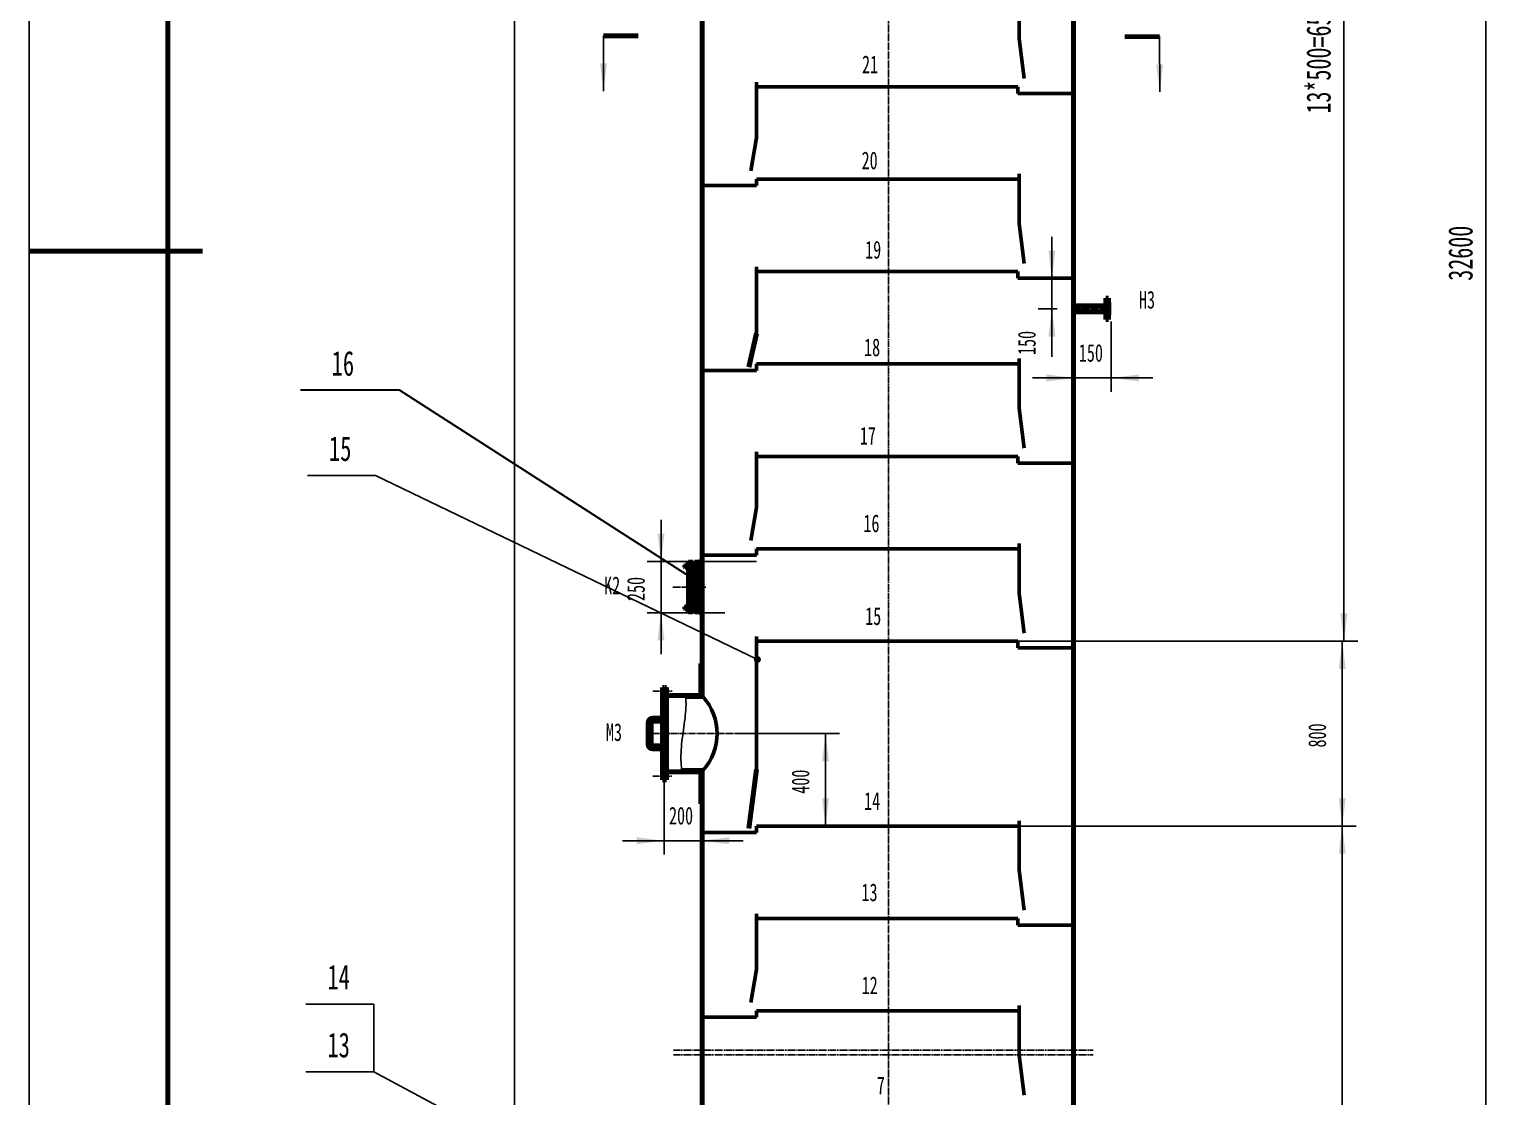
# Model space of a CAD drawing. Header units: millimetres. Extents: x -8910 to 8910, y -12615 to 12615.
# Drawn here: x -8910 to -2606, y -3661 to 961 of the extents above; entities that cross this region are included whole.
import ezdxf

# ---------------------------------------------------------------- set-up
doc = ezdxf.new("R2010")
doc.units = ezdxf.units.MM
for name, pattern in [('EB_DASH', [6, 3, -3]), ('EB_DASHDOT', [39, 30, -3, 3, -3]), ('EB_DASHDOTDOT', [45, 30, -3, 3, -3, 3, -3])]:
    doc.linetypes.add(name, pattern=pattern)
for name, color, linetype, lineweight in [('CAXA0', 7, 'Continuous', 50), ('CAXA1', 1, 'EB_DASHDOT', 25), ('CAXA2', 6, 'EB_DASH', 25), ('CAXA3', 7, 'Continuous', 25), ('CAXA4', 3, 'Continuous', 15), ('CAXA5', 4, 'Continuous', 25)]:
    doc.layers.add(name, color=color, linetype=linetype, lineweight=lineweight)
doc.styles.add('UserTxtStyle1', font='FSGB2312.ttf', dxfattribs={"width": 0.667})
doc.styles.add('标准', font='FSGB2312.ttf', dxfattribs={"width": 0.667})
doc.dimstyles.new('标准', dxfattribs={"dimtxt": 3.5, "dimasz": 4, "dimexe": 2, "dimexo": 0, "dimtad": 1, "dimdsep": 46, "dimtxsty": '标准', "dimcen": 0, "dimdle": 6, "dimaunit": 1, "dimazin": 2, "dimtfac": 1, "dimtdec": 3, "dimtmove": 0, "dimatfit": 3, "dimfxl": 0, "dimtolj": 1, "dimtzin": 0, "dimarcsym": 0})

# ---------------------------------------------------------------- blocks, each defined once
blk = doc.blocks.new('CAXBLOCK0', base_point=(8310, -12015))
at = {"layer": 'CAXA0', "linetype": 'Continuous', "lineweight": 25}
blk.add_line((-8910, -12615), (-8910, 12615), dxfattribs=at)
at = {"layer": 'CAXA0', "linetype": 'Continuous', "lineweight": 70}
for p, q in [((-8310, -12015), (-8310, 12015)), ((-8910, 0), (-8160, 0))]:
    blk.add_line(p, q, dxfattribs=at)
blk = doc.blocks.new('*CAXBLOCK1011')
at = {"layer": 'CAXA4', "linetype": 'Continuous', "lineweight": 25, "transparency": 16777216}
for points in [[(-4484.3, -118), (-4499.3, 2), (-4469.3, 2)], [(-4484.3, -250.2), (-4499.3, -370.2), (-4469.3, -370.2)]]:
    blk.add_hatch(color=0, dxfattribs=at).paths.add_polyline_path(points, flags=0)
at = {"layer": 'CAXA4', "color": 0, "linetype": 'Continuous', "lineweight": 25, "transparency": 16777216}
for p, q in [((-4484.3, 62), (-4484.3, -457.9)), ((-4394.1, -118), (-4544.3, -118)), ((-4461.6, -250.2), (-4544.3, -250.2))]:
    blk.add_line(p, q, dxfattribs=at)
at = {"layer": 'CAXA4', "color": 0, "linetype": 'Continuous', "lineweight": 25, "transparency": 16777216, "insert": (-4631.3, -449.8), "char_height": 76.6, "attachment_point": 1, "rotation": 90, "style": '标准'}
blk.add_mtext('\\fFangSong_GB2312|b0|i0|p34;150', dxfattribs=at)
blk = doc.blocks.new('*CAXBLOCK2020')
at = {"layer": 'CAXA4', "linetype": 'Continuous', "lineweight": 25, "transparency": 16777216}
for points in [[(-4387.7, -549.3), (-4507.7, -534.3), (-4507.7, -564.3)], [(-4227.7, -549.3), (-4107.7, -534.3), (-4107.7, -564.3)]]:
    blk.add_hatch(color=0, dxfattribs=at).paths.add_polyline_path(points, flags=0)
at = {"layer": 'CAXA4', "color": 0, "linetype": 'Continuous', "lineweight": 25, "transparency": 16777216}
for p, q in [((-4387.7, 1000.9), (-4387.7, -609.3)), ((-4227.7, -305.5), (-4227.7, -609.3)), ((-4047.7, -549.3), (-4567.7, -549.3))]:
    blk.add_line(p, q, dxfattribs=at)
at = {"layer": 'CAXA4', "color": 0, "linetype": 'Continuous', "lineweight": 25, "transparency": 16777216, "insert": (-4367.7, -402.3), "char_height": 76.6, "attachment_point": 1, "style": 'UserTxtStyle1'}
blk.add_mtext('\\fFangSong_GB2312|b0|i0|p34;150', dxfattribs=at)
blk = doc.blocks.new('CAXBLOCK81', base_point=(-7705.4, -971.6))
at = {"layer": 'CAXA0', "linetype": 'Continuous', "lineweight": 25}
blk.add_hatch(color=0, dxfattribs=at).paths.add_polyline_path([(-5743.6, -1768), (-5743.7, -1765.6), (-5744.3, -1763.3), (-5745.2, -1761.2), (-5746.4, -1759.2), (-5748, -1757.4), (-5749.7, -1755.8), (-5751.8, -1754.6), (-5753.9, -1753.7), (-5756.2, -1753.2), (-5758.6, -1753), (-5760.9, -1753.2), (-5763.2, -1753.7), (-5765.4, -1754.6), (-5767.4, -1755.8), (-5769.2, -1757.4), (-5770.7, -1759.2), (-5771.9, -1761.2), (-5772.8, -1763.3), (-5773.4, -1765.6), (-5773.6, -1768), (-5773.4, -1770.3), (-5772.8, -1772.6), (-5771.9, -1774.8), (-5770.7, -1776.8), (-5769.2, -1778.6), (-5767.4, -1780.1), (-5765.4, -1781.3), (-5763.2, -1782.2), (-5760.9, -1782.8), (-5758.6, -1783), (-5756.2, -1782.8), (-5753.9, -1782.2), (-5751.8, -1781.3), (-5749.7, -1780.1), (-5748, -1778.6), (-5746.4, -1776.8), (-5745.2, -1774.8), (-5744.3, -1772.6), (-5743.7, -1770.3)], flags=0)
at = {"layer": 'CAXA0', "color": 0, "linetype": 'Continuous', "lineweight": 25}
for p, q in [((-7411.4, -971.6), (-7705.4, -971.6)), ((-5758.6, -1768), (-7411.4, -971.6))]:
    blk.add_line(p, q, dxfattribs=at)
at = {"layer": 'CAXA0', "color": 0, "linetype": 'Continuous', "lineweight": 25, "insert": (-7612.8, -801.2), "char_height": 107.3, "attachment_point": 1, "style": '标准'}
blk.add_mtext('\\fFangSong_GB2312|b0|i0|p34;15', dxfattribs=at)
blk = doc.blocks.new('CAXBLOCK80', base_point=(-5758.6, -1768))
at = {"layer": 'CAXA0', "color": 0, "linetype": 'ByBlock', "lineweight": -2}
blk.add_blockref('CAXBLOCK81', (-7705.4, -971.6), dxfattribs=at)
blk = doc.blocks.new('*CAXBLOCK8281')
at = {"layer": 'CAXA4', "linetype": 'Continuous', "lineweight": 25, "transparency": 16777216}
for points in [[(-6161.7, -2552.4), (-6281.7, -2567.4), (-6281.7, -2537.4)], [(-6000.5, -2552.4), (-5880.5, -2567.4), (-5880.5, -2537.4)]]:
    blk.add_hatch(color=0, dxfattribs=at).paths.add_polyline_path(points, flags=0)
at = {"layer": 'CAXA4', "color": 0, "linetype": 'Continuous', "lineweight": 25, "transparency": 16777216}
for p, q in [((-6161.7, -2263), (-6161.7, -2612.4)), ((-6000.5, -2253.5), (-6000.5, -2612.4)), ((-6341.7, -2552.4), (-5820.5, -2552.4))]:
    blk.add_line(p, q, dxfattribs=at)
at = {"layer": 'CAXA4', "color": 0, "linetype": 'Continuous', "lineweight": 25, "transparency": 16777216, "insert": (-6141.1, -2405.4), "char_height": 76.6, "attachment_point": 1, "style": 'UserTxtStyle1'}
blk.add_mtext('\\fFangSong_GB2312|b0|i0|p34;200', dxfattribs=at)
blk = doc.blocks.new('*CAXBLOCK8382')
at = {"layer": 'CAXA4', "linetype": 'Continuous', "lineweight": 25, "transparency": 16777216}
for points in [[(-5463.7, -2088.7), (-5478.7, -2208.7), (-5448.7, -2208.7)], [(-5463.7, -2488.7), (-5478.7, -2368.7), (-5448.7, -2368.7)]]:
    blk.add_hatch(color=0, dxfattribs=at).paths.add_polyline_path(points, flags=0)
at = {"layer": 'CAXA4', "color": 0, "linetype": 'Continuous', "lineweight": 25, "transparency": 16777216}
for p, q in [((-5848.8, -2088.7), (-5403.7, -2088.7)), ((-5463.7, -2088.7), (-5463.7, -2488.7)), ((-5762.1, -2488.7), (-5403.7, -2488.7))]:
    blk.add_line(p, q, dxfattribs=at)
at = {"layer": 'CAXA4', "color": 0, "linetype": 'Continuous', "lineweight": 25, "transparency": 16777216, "insert": (-5610.7, -2348.8), "char_height": 76.6, "attachment_point": 1, "rotation": 90, "style": '标准'}
blk.add_mtext('\\fFangSong_GB2312|b0|i0|p34;400', dxfattribs=at)
blk = doc.blocks.new('*CAXBLOCK8584')
at = {"layer": 'CAXA4', "linetype": 'Continuous', "lineweight": 25, "transparency": 16777216}
for points in [[(-3227.8, -1688.7), (-3242.8, -1808.7), (-3212.8, -1808.7)], [(-3227.8, -2488.7), (-3242.8, -2368.7), (-3212.8, -2368.7)]]:
    blk.add_hatch(color=0, dxfattribs=at).paths.add_polyline_path(points, flags=0)
at = {"layer": 'CAXA4', "color": 0, "linetype": 'Continuous', "lineweight": 25, "transparency": 16777216}
for p, q in [((-4632.1, -1688.7), (-3167.8, -1688.7)), ((-3227.8, -1688.7), (-3227.8, -2488.7)), ((-4626.1, -2488.7), (-3167.8, -2488.7))]:
    blk.add_line(p, q, dxfattribs=at)
at = {"layer": 'CAXA4', "color": 0, "linetype": 'Continuous', "lineweight": 25, "transparency": 16777216, "insert": (-3374.7, -2148.8), "char_height": 76.6, "attachment_point": 1, "rotation": 90, "style": '标准'}
blk.add_mtext('\\fFangSong_GB2312|b0|i0|p34;800', dxfattribs=at)
blk = doc.blocks.new('*CAXBLOCK134133')
at = {"layer": 'CAXA0', "linetype": 'Continuous', "lineweight": 25, "transparency": 16777216}
for points in [[(-3220.5, 3511.3), (-3205.5, 3391.3), (-3235.5, 3391.3)], [(-3220.5, -1688.7), (-3205.5, -1568.7), (-3235.5, -1568.7)]]:
    blk.add_hatch(color=0, dxfattribs=at).paths.add_polyline_path(points, flags=0)
at = {"layer": 'CAXA0', "color": 0, "linetype": 'Continuous', "lineweight": 25, "transparency": 16777216}
for p, q in [((-4626.1, 3511.3), (-3160.5, 3511.3)), ((-3220.5, -1688.7), (-3220.5, 3511.3)), ((-4632.1, -1688.7), (-3160.5, -1688.7))]:
    blk.add_line(p, q, dxfattribs=at)
at = {"layer": 'CAXA0', "color": 0, "linetype": 'Continuous', "lineweight": 25, "transparency": 16777216, "insert": (-3383.1, 595), "char_height": 105, "attachment_point": 1, "rotation": 90, "style": '标准'}
blk.add_mtext('\\fFangSong_GB2312|b0|i0|p34;13*500=6500', dxfattribs=at)
blk = doc.blocks.new('*CAXBLOCK137136')
at = {"layer": 'CAXA0', "linetype": 'Continuous', "lineweight": 25, "transparency": 16777216}
for points in [[(-3227.8, -2488.7), (-3212.8, -2608.7), (-3242.8, -2608.7)], [(-3227.8, -6088.7), (-3212.8, -5968.7), (-3242.8, -5968.7)]]:
    blk.add_hatch(color=0, dxfattribs=at).paths.add_polyline_path(points, flags=0)
at = {"layer": 'CAXA0', "color": 0, "linetype": 'Continuous', "lineweight": 25, "transparency": 16777216}
for p, q in [((-4626.1, -2488.7), (-3167.8, -2488.7)), ((-3227.8, -6088.7), (-3227.8, -2488.7)), ((-4632.1, -6088.7), (-3167.8, -6088.7))]:
    blk.add_line(p, q, dxfattribs=at)
at = {"layer": 'CAXA0', "color": 0, "linetype": 'Continuous', "lineweight": 25, "transparency": 16777216, "insert": (-3390.4, -4605), "char_height": 105, "attachment_point": 1, "rotation": 90, "style": '标准'}
blk.add_mtext('\\fFangSong_GB2312|b0|i0|p34;13*500=6500', dxfattribs=at)
blk = doc.blocks.new('CAXBLOCK199', base_point=(-6056.3, -1364.4))
at = {"layer": 'CAXA0'}
for p, q in [((-6068.5, -1357), (-6068.5, -1371.8)), ((-6057, -1354.5), (-6067.8, -1354.5)), ((-6067.8, -1359.4), (-6057, -1359.4)), ((-6067.8, -1369.4), (-6057, -1369.4)), ((-6057, -1374.3), (-6067.8, -1374.3)), ((-6056.3, -1357), (-6056.3, -1371.8))]:
    blk.add_line(p, q, dxfattribs=at)
for centre, radius, start, end in [((-6063.7, -1357), 4.76, 148.59417, 211.40583), ((-6050.5, -1364.4), 18, 163.9966, 196.0034), ((-6063.7, -1371.8), 4.76, 148.59417, 211.40583), ((-6061.1, -1357), 4.76, 328.59417, 31.40583), ((-6074.3, -1364.4), 18, 343.9966, 16.0034), ((-6061.1, -1371.8), 4.76, 328.59417, 31.40583)]:
    blk.add_arc(centre, radius, start, end, dxfattribs=at)
at = {"layer": 'CAXA1', "linetype": 'EB_DASHDOT', "lineweight": 25}
blk.add_line((-6053.3, -1364.4), (-6071.5, -1364.4), dxfattribs=at)
blk = doc.blocks.new('CAXBLOCK200', base_point=(-6056.3, -1544.4))
at = {"layer": 'CAXA0'}
for p, q in [((-6068.5, -1551.8), (-6068.5, -1537)), ((-6057, -1534.5), (-6067.8, -1534.5)), ((-6067.8, -1539.4), (-6057, -1539.4)), ((-6067.8, -1549.4), (-6057, -1549.4)), ((-6057, -1554.3), (-6067.8, -1554.3)), ((-6056.3, -1551.8), (-6056.3, -1537))]:
    blk.add_line(p, q, dxfattribs=at)
for centre, radius, start, end in [((-6063.7, -1537), 4.76, 148.59417, 211.40583), ((-6050.5, -1544.4), 18, 163.9966, 196.0034), ((-6063.7, -1551.8), 4.76, 148.59417, 211.40583), ((-6061.1, -1537), 4.76, 328.59417, 31.40583), ((-6074.3, -1544.4), 18, 343.9966, 16.0034), ((-6061.1, -1551.8), 4.76, 328.59417, 31.40583)]:
    blk.add_arc(centre, radius, start, end, dxfattribs=at)
at = {"layer": 'CAXA1', "linetype": 'EB_DASHDOT', "lineweight": 25}
blk.add_line((-6053.3, -1544.4), (-6071.5, -1544.4), dxfattribs=at)
blk = doc.blocks.new('CAXBLOCK201', base_point=(-6056.3, -1544.4))
at = {"layer": 'CAXA0'}
for p, q in [((-6068.5, -1551.8), (-6068.5, -1537)), ((-6057, -1534.5), (-6067.8, -1534.5)), ((-6067.8, -1539.4), (-6057, -1539.4)), ((-6067.8, -1549.4), (-6057, -1549.4)), ((-6057, -1554.3), (-6067.8, -1554.3)), ((-6056.3, -1551.8), (-6056.3, -1537))]:
    blk.add_line(p, q, dxfattribs=at)
for centre, radius, start, end in [((-6063.7, -1537), 4.76, 148.59417, 211.40583), ((-6050.5, -1544.4), 18, 163.9966, 196.0034), ((-6063.7, -1551.8), 4.76, 148.59417, 211.40583), ((-6061.1, -1537), 4.76, 328.59417, 31.40583), ((-6074.3, -1544.4), 18, 343.9966, 16.0034), ((-6061.1, -1551.8), 4.76, 328.59417, 31.40583)]:
    blk.add_arc(centre, radius, start, end, dxfattribs=at)
at = {"layer": 'CAXA1', "linetype": 'EB_DASHDOT', "lineweight": 25}
blk.add_line((-6053.3, -1544.4), (-6071.5, -1544.4), dxfattribs=at)
blk = doc.blocks.new('CAXBLOCK202', base_point=(-5910.7, -1547.9))
at = {"layer": 'CAXA5', "color": 0, "linetype": 'Continuous', "lineweight": 25}
for p, q in [((-6051.6, -1358.4), (-6056.6, -1353.4)), ((-6046.9, -1384.4), (-6056.6, -1374.6)), ((-6053.9, -1384.4), (-6056.6, -1381.7)), ((-6044.5, -1358.4), (-6056, -1346.9)), ((-6042.6, -1381.5), (-6053.8, -1370.4)), ((-6037.6, -1358.2), (-6049, -1346.9)), ((-6042.6, -1374.5), (-6046.7, -1370.4)), ((-6037.6, -1351.2), (-6041.9, -1346.9)), ((-6037.6, -1372.4), (-6039.6, -1370.4)), ((-6048.4, -1538.4), (-6056.6, -1530.2)), ((-6053.2, -1561.9), (-6056.6, -1558.5)), ((-6055.5, -1538.4), (-6056.3, -1537.5)), ((-6046.1, -1561.9), (-6056.3, -1551.7)), ((-6041.3, -1538.4), (-6055, -1524.8)), ((-6039, -1561.9), (-6050.5, -1550.4)), ((-6042.6, -1530), (-6048.2, -1524.4)), ((-6037.6, -1556.2), (-6043.5, -1550.4))]:
    blk.add_line(p, q, dxfattribs=at)
blk = doc.blocks.new('CAXBLOCK203', base_point=(-5958.2, -1549.3))
at = {"layer": 'CAXA5', "color": 0, "linetype": 'Continuous', "lineweight": 25}
for p, q in [((-6029.6, -1357.7), (-6018.8, -1346.9)), ((-6029.6, -1350.6), (-6025.9, -1346.9)), ((-6029.6, -1371.9), (-6027.2, -1369.4)), ((-6024.2, -1359.4), (-6011.7, -1346.9)), ((-6023.1, -1372.4), (-6020.1, -1369.4)), ((-6018.6, -1367.9), (-5997.6, -1346.9)), ((-6018.6, -1360.9), (-6004.7, -1346.9)), ((-6016.6, -1373), (-5994.3, -1350.7)), ((-6016.6, -1380.1), (-5994.3, -1357.7)), ((-6013.9, -1384.4), (-5994.3, -1364.8)), ((-6029.6, -1555.7), (-6023.3, -1549.4)), ((-6028.8, -1561.9), (-6001.4, -1534.6)), ((-6027.5, -1539.4), (-6024.5, -1536.4)), ((-6021.7, -1561.9), (-5997.9, -1538.1)), ((-6020.4, -1539.4), (-6017.4, -1536.4)), ((-6018.6, -1544.7), (-6005, -1531.1)), ((-6016.6, -1528.6), (-6012.5, -1524.4)), ((-6016.6, -1535.6), (-6008.5, -1527.5)), ((-6014.6, -1561.9), (-5994.4, -1541.7)), ((-6007.5, -1561.9), (-5994.3, -1548.7)), ((-6000.5, -1561.9), (-5994.3, -1555.7))]:
    blk.add_line(p, q, dxfattribs=at)
blk = doc.blocks.new('*CAXBLOCK205199')
at = {"layer": 'CAXA4', "linetype": 'Continuous', "lineweight": 25, "transparency": 16777216}
for points in [[(-6175.7, -1343.5), (-6190.7, -1223.5), (-6160.7, -1223.5)], [(-6175.7, -1565.5), (-6190.7, -1685.5), (-6160.7, -1685.5)]]:
    blk.add_hatch(color=0, dxfattribs=at).paths.add_polyline_path(points, flags=0)
at = {"layer": 'CAXA4', "color": 0, "linetype": 'Continuous', "lineweight": 25, "transparency": 16777216}
for p, q in [((-6175.7, -1163.5), (-6175.7, -1745.5)), ((-5762.1, -1343.5), (-6235.7, -1343.5)), ((-5899.8, -1565.5), (-6235.7, -1565.5))]:
    blk.add_line(p, q, dxfattribs=at)
at = {"layer": 'CAXA4', "color": 0, "linetype": 'Continuous', "lineweight": 25, "transparency": 16777216, "insert": (-6322.7, -1514.7), "char_height": 76.6, "attachment_point": 1, "rotation": 90, "style": '标准'}
blk.add_mtext('\\fFangSong_GB2312|b0|i0|p34;250', dxfattribs=at)
blk = doc.blocks.new('CAXBLOCK57', base_point=(-7712, -3553.2))
at = {"layer": 'CAXA0', "linetype": 'Continuous', "lineweight": 25}
blk.add_hatch(color=0, dxfattribs=at).paths.add_polyline_path([(-6068.5, -4266.5), (-6068.7, -4264.1), (-6069.2, -4261.8), (-6070.1, -4259.7), (-6071.4, -4257.7), (-6072.9, -4255.9), (-6074.7, -4254.3), (-6076.7, -4253.1), (-6078.9, -4252.2), (-6081.2, -4251.7), (-6083.5, -4251.5), (-6085.9, -4251.7), (-6088.1, -4252.2), (-6090.3, -4253.1), (-6092.3, -4254.3), (-6094.1, -4255.9), (-6095.6, -4257.7), (-6096.9, -4259.7), (-6097.8, -4261.8), (-6098.3, -4264.1), (-6098.5, -4266.5), (-6098.3, -4268.8), (-6097.8, -4271.1), (-6096.9, -4273.3), (-6095.6, -4275.3), (-6094.1, -4277.1), (-6092.3, -4278.6), (-6090.3, -4279.8), (-6088.1, -4280.7), (-6085.9, -4281.3), (-6083.5, -4281.5), (-6081.2, -4281.3), (-6078.9, -4280.7), (-6076.7, -4279.8), (-6074.7, -4278.6), (-6072.9, -4277.1), (-6071.4, -4275.3), (-6070.1, -4273.3), (-6069.2, -4271.1), (-6068.7, -4268.8)], flags=0)
at = {"layer": 'CAXA0', "color": 0, "linetype": 'Continuous', "lineweight": 25}
for p, q in [((-7418, -3553.2), (-7712, -3553.2)), ((-6083.5, -4266.5), (-7418, -3553.2))]:
    blk.add_line(p, q, dxfattribs=at)
at = {"layer": 'CAXA0', "color": 0, "linetype": 'Continuous', "lineweight": 25, "insert": (-7619.4, -3382.8), "char_height": 107.3, "attachment_point": 1, "style": '标准'}
blk.add_mtext('\\fFangSong_GB2312|b0|i0|p34;13', dxfattribs=at)
blk = doc.blocks.new('CAXBLOCK58', base_point=(-7712, -3259.2))
at = {"layer": 'CAXA0', "color": 0, "linetype": 'Continuous', "lineweight": 25}
for p, q in [((-7418, -3259.2), (-7712, -3259.2)), ((-7418, -3553.2), (-7418, -3259.2))]:
    blk.add_line(p, q, dxfattribs=at)
at = {"layer": 'CAXA0', "color": 0, "linetype": 'Continuous', "lineweight": 25, "insert": (-7619.4, -3088.8), "char_height": 107.3, "attachment_point": 1, "style": '标准'}
blk.add_mtext('\\fFangSong_GB2312|b0|i0|p34;14', dxfattribs=at)

msp = doc.modelspace()

# ---------------------------------------------------------------- hatches: boundary and pattern name
at = {"layer": 'CAXA0', "lineweight": 15}
h = msp.add_hatch(dxfattribs=at)
h.set_pattern_fill('ANSI31', color=4, scale=2, angle=270, style=0)
h.set_pattern_definition([(315, (-118384.2044, -42188.898), (4.49012806, 4.49012806), [])])
h.paths.add_polyline_path([(-6039.626, -1454.406), (-6019.626, -1454.406), (-6019.626, -1375.406), (-6039.626, -1375.406)])
h.paths.add_polyline_path([(-6019.626, -1454.406), (-6039.626, -1454.406), (-6039.626, -1533.406), (-6019.626, -1533.406)])
at = {"layer": 'CAXA0', "linetype": 'Continuous', "lineweight": 25}
for color, points in [(256, [(-6007.344, -1346.906), (-6000.479, -1346.906), (-6000.479, -1339.088)]), (256, [(-6007.344, -1346.906), (-6002.295, -1346.906), (-6002.295, -1341.156)]), (0, [(-6064.746, -1398.825), (-6064.792, -1398.238), (-6064.93, -1397.666), (-6065.155, -1397.122), (-6065.462, -1396.621), (-6065.844, -1396.173), (-6066.292, -1395.791), (-6066.794, -1395.483), (-6067.337, -1395.258), (-6067.909, -1395.121), (-6068.496, -1395.075), (-6069.083, -1395.121), (-6069.655, -1395.258), (-6070.199, -1395.483), (-6070.7, -1395.791), (-6071.148, -1396.173), (-6071.53, -1396.621), (-6071.837, -1397.122), (-6072.063, -1397.666), (-6072.2, -1398.238), (-6072.246, -1398.825), (-6072.2, -1399.411), (-6072.063, -1399.984), (-6071.837, -1400.527), (-6071.53, -1401.029), (-6071.148, -1401.476), (-6070.7, -1401.859), (-6070.199, -1402.166), (-6069.655, -1402.391), (-6069.083, -1402.529), (-6068.496, -1402.575), (-6067.909, -1402.529), (-6067.337, -1402.391), (-6066.794, -1402.166), (-6066.292, -1401.859), (-6065.844, -1401.476), (-6065.462, -1401.029), (-6065.155, -1400.527), (-6064.93, -1399.984), (-6064.792, -1399.411)]), (256, [(-6007.344, -1561.906), (-6002.295, -1561.906), (-6002.295, -1567.655)]), (256, [(-6000.479, -1569.724), (-6000.479, -1561.906), (-6007.344, -1561.906)])]:
    msp.add_hatch(color=color, dxfattribs=at).paths.add_polyline_path(points, flags=0)
at = {"layer": 'CAXA4', "linetype": 'Continuous', "lineweight": 25}
for points in [[(-6424.692, 691.973), (-6439.692, 811.973), (-6409.692, 811.973)], [(-4017.072, 688.595), (-4033.156, 808.454), (-4003.158, 808.725)]]:
    msp.add_hatch(color=256, dxfattribs=at).paths.add_polyline_path(points, flags=0)

# ---------------------------------------------------------------- linework, layer by layer
at = {"layer": 'CAXA0'}
for p, q in [((-6000.479, 2148.933), (-6000.479, 347.328)), ((-5994.079, 490.491), (-5994.079, 2146.024)), ((-4394.079, -7480.524), (-4394.079, 2146.024)), ((-4626.079, 1134.278), (-4626.079, 919.76)), ((-4387.679, 1000.936), (-4387.679, -237.464)), ((-4626.079, 919.76), (-4604.761, 746.67)), ((-6000.479, 696.549), (-6000.479, -744.882)), ((-5994.079, -328.651), (-5994.079, 701.349)), ((-5994.079, 701.349), (-5994.079, -653.451)), ((-5762.079, 731.252), (-5762.079, 490.491)), ((-5762.079, 711.328), (-4632.079, 711.328)), ((-4632.079, 711.328), (-4632.079, 682.012)), ((-4632.079, 682.012), (-4394.079, 682.012)), ((-5762.079, 490.491), (-5787.527, 347.328)), ((-4626.079, 334.278), (-4626.079, 119.76)), ((-5762.079, 283.261), (-5994.079, 283.261)), ((-5762.079, 311.328), (-4626.079, 311.328)), ((-5762.079, 311.328), (-5762.079, 283.261)), ((-4626.079, 119.76), (-4604.761, -53.33)), ((-5762.079, -68.748), (-5762.079, -356.434)), ((-5762.079, -88.672), (-4632.079, -88.672)), ((-4632.079, -88.672), (-4632.079, -117.988)), ((-4632.079, -117.988), (-4394.079, -117.988)), ((-4387.679, -263.064), (-4387.679, -2518.864)), ((-5762.079, -488.672), (-4626.079, -488.672)), ((-5762.079, -488.672), (-5762.079, -516.739)), ((-4626.079, -465.722), (-4626.079, -680.24)), ((-5762.079, -516.739), (-5994.079, -516.739)), ((-6000.479, -653.451), (-6000.479, -1923.851)), ((-5994.079, -648.651), (-5994.079, -1928.651)), ((-5994.079, -1928.651), (-5994.079, -648.651)), ((-4626.079, -680.24), (-4604.761, -853.33)), ((-5762.079, -868.748), (-5762.079, -1109.509)), ((-5762.079, -888.672), (-4632.079, -888.672)), ((-4632.079, -888.672), (-4632.079, -917.988)), ((-4632.079, -917.988), (-4394.079, -917.988)), ((-5762.079, -1109.509), (-5787.527, -1252.672)), ((-5762.079, -1316.739), (-5994.079, -1316.739)), ((-5762.079, -1288.672), (-5762.079, -1316.739)), ((-5762.079, -1288.672), (-4626.079, -1288.672)), ((-4626.079, -1265.722), (-4626.079, -1480.24)), ((-6052.626, -1359.406), (-6071.33, -1359.406)), ((-6052.626, -1369.406), (-6071.33, -1369.406)), ((-6052.626, -1369.406), (-6066.626, -1369.406)), ((-6036.126, -1359.406), (-6018.626, -1359.406)), ((-6018.626, -1369.406), (-6036.126, -1369.406)), ((-6018.626, -1359.406), (-6018.626, -1369.406)), ((-4626.079, -1480.24), (-4604.761, -1653.33)), ((-6052.626, -1539.406), (-6071.33, -1539.406)), ((-6052.626, -1539.406), (-6071.33, -1539.406)), ((-6052.626, -1549.406), (-6071.33, -1549.406)), ((-6052.626, -1549.406), (-6071.33, -1549.406)), ((-6052.626, -1539.406), (-6066.626, -1539.406)), ((-6052.626, -1539.406), (-6066.626, -1539.406)), ((-6018.626, -1539.406), (-6036.126, -1539.406)), ((-6018.626, -1539.406), (-6036.126, -1539.406)), ((-6036.126, -1549.406), (-6018.626, -1549.406)), ((-6036.126, -1549.406), (-6018.626, -1549.406)), ((-6018.626, -1549.406), (-6018.626, -1539.406)), ((-6018.626, -1549.406), (-6018.626, -1539.406)), ((-5762.079, -1668.748), (-5762.079, -2244.226)), ((-5762.079, -1688.672), (-4632.079, -1688.672)), ((-4632.079, -1688.672), (-4632.079, -1717.988)), ((-4632.079, -1717.988), (-4394.079, -1717.988)), ((-6006.879, -1784.651), (-6006.879, -1923.851)), ((-6006.879, -1784.651), (-6000.479, -1784.651)), ((-6000.479, -1907.451), (-6000.479, -1923.851)), ((-5994.079, -1902.651), (-5994.079, -1928.651)), ((-5994.079, -1928.651), (-5994.079, -1902.651)), ((-6006.879, -2253.451), (-6006.879, -2392.651)), ((-6000.479, -2253.451), (-6000.479, -2624.908)), ((-5994.079, -2248.651), (-5994.079, -6576.651)), ((-5994.079, -6768.627), (-5994.079, -2248.651)), ((-6006.879, -2392.651), (-6000.479, -2392.651)), ((-5762.079, -2516.739), (-5994.079, -2516.739)), ((-5762.079, -2488.672), (-5762.079, -2516.739)), ((-5762.079, -2488.672), (-4626.079, -2488.672)), ((-4626.079, -2465.722), (-4626.079, -2680.24)), ((-4387.679, -6553.064), (-4387.679, -2499.4)), ((-4387.679, -2499.4), (-4387.679, -6553.064)), ((-6000.479, -4242.872), (-6000.479, -2606.227)), ((-6000.479, -2606.227), (-6000.479, -4252.864)), ((-4626.079, -2680.24), (-4604.761, -2853.33)), ((-5762.079, -2868.748), (-5762.079, -3109.509)), ((-5762.079, -2888.672), (-4632.079, -2888.672)), ((-4632.079, -2888.672), (-4632.079, -2917.988)), ((-4632.079, -2917.988), (-4394.079, -2917.988)), ((-5762.079, -3109.509), (-5787.527, -3252.672)), ((-4626.079, -3265.722), (-4626.079, -3480.24)), ((-5762.079, -3316.739), (-5994.079, -3316.739)), ((-5762.079, -3288.672), (-4626.079, -3288.672)), ((-5762.079, -3288.672), (-5762.079, -3316.739)), ((-4626.079, -3480.24), (-4604.761, -3653.33))]:
    msp.add_line(p, q, dxfattribs=at)
at = {"layer": 'CAXA0', "linetype": 'Continuous', "lineweight": 70}
for p, q in [((-5762.079, -356.434), (-5795.613, -502.705)), ((-6071.33, -1359.406), (-6072.33, -1360.406)), ((-6072.33, -1360.406), (-6072.33, -1368.406)), ((-6071.33, -1369.406), (-6072.33, -1368.406)), ((-6071.33, -1359.406), (-6071.33, -1364.406)), ((-6071.33, -1369.406), (-6071.33, -1364.406)), ((-6056.626, -1358.406), (-6037.626, -1358.406)), ((-6056.626, -1370.406), (-6037.626, -1370.406)), ((-6056.626, -1382.367), (-6054.626, -1384.367)), ((-6054.626, -1384.367), (-6044.626, -1384.367)), ((-6054.626, -1454.406), (-6054.626, -1384.367)), ((-6052.626, -1359.406), (-6052.626, -1369.406)), ((-6052.626, -1359.406), (-6050.126, -1360.156)), ((-6052.626, -1369.406), (-6050.126, -1368.656)), ((-6052.626, -1369.406), (-6050.126, -1368.656)), ((-6050.126, -1360.156), (-6038.626, -1360.156)), ((-6050.126, -1368.656), (-6038.626, -1368.656)), ((-6042.626, -1382.367), (-6044.626, -1384.367)), ((-6044.626, -1384.367), (-6044.626, -1454.406)), ((-6042.626, -1372.406), (-6037.626, -1372.406)), ((-6042.626, -1372.406), (-6042.626, -1536.406)), ((-6039.626, -1375.406), (-6039.626, -1533.406)), ((-6039.626, -1375.406), (-6019.626, -1375.406)), ((-6036.126, -1359.406), (-6038.626, -1360.156)), ((-6036.126, -1369.406), (-6038.626, -1368.656)), ((-6036.126, -1359.406), (-6036.126, -1369.406)), ((-6029.626, -1346.906), (-6029.626, -1360.156)), ((-6029.626, -1368.656), (-6029.626, -1375.406)), ((-6029.626, -1372.406), (-6016.626, -1372.406)), ((-6019.626, -1375.406), (-6019.626, -1533.406)), ((-6016.626, -1372.406), (-6016.626, -1536.406)), ((-6016.626, -1384.367), (-6011.626, -1384.367)), ((-6011.626, -1384.406), (-5994.295, -1367.075)), ((-6011.626, -1384.367), (-6011.626, -1524.444)), ((-6000.479, -1339.088), (-6007.344, -1346.906)), ((-6054.626, -1454.406), (-6054.626, -1524.444)), ((-6044.626, -1524.444), (-6044.626, -1454.406)), ((-6071.33, -1539.406), (-6072.33, -1540.406)), ((-6071.33, -1539.406), (-6072.33, -1540.406)), ((-6072.33, -1548.406), (-6072.33, -1540.406)), ((-6072.33, -1548.406), (-6072.33, -1540.406)), ((-6071.33, -1549.406), (-6072.33, -1548.406)), ((-6071.33, -1549.406), (-6072.33, -1548.406)), ((-6071.33, -1539.406), (-6071.33, -1544.406)), ((-6071.33, -1539.406), (-6071.33, -1544.406)), ((-6071.33, -1549.406), (-6071.33, -1544.406)), ((-6071.33, -1549.406), (-6071.33, -1544.406)), ((-6056.626, -1526.444), (-6054.626, -1524.444)), ((-6056.626, -1526.444), (-6054.626, -1524.444)), ((-6056.626, -1538.406), (-6037.626, -1538.406)), ((-6056.626, -1550.406), (-6037.626, -1550.406)), ((-6054.626, -1524.444), (-6044.626, -1524.444)), ((-6054.626, -1524.444), (-6044.626, -1524.444)), ((-6052.626, -1549.406), (-6052.626, -1539.406)), ((-6052.626, -1539.406), (-6050.126, -1540.156)), ((-6052.626, -1539.406), (-6050.126, -1540.156)), ((-6052.626, -1549.406), (-6052.626, -1539.406)), ((-6052.626, -1539.406), (-6050.126, -1540.156)), ((-6052.626, -1539.406), (-6050.126, -1540.156)), ((-6052.626, -1549.406), (-6050.126, -1548.656)), ((-6052.626, -1549.406), (-6050.126, -1548.656)), ((-6050.126, -1540.156), (-6038.626, -1540.156)), ((-6050.126, -1540.156), (-6038.626, -1540.156)), ((-6050.126, -1548.656), (-6038.626, -1548.656)), ((-6050.126, -1548.656), (-6038.626, -1548.656)), ((-6042.626, -1526.444), (-6044.626, -1524.444)), ((-6042.626, -1526.444), (-6044.626, -1524.444)), ((-6042.626, -1536.406), (-6037.626, -1536.406)), ((-6042.626, -1536.406), (-6037.626, -1536.406)), ((-6042.626, -1536.406), (-6037.626, -1536.406)), ((-6042.626, -1536.406), (-6037.626, -1536.406)), ((-6039.626, -1533.406), (-6019.626, -1533.406)), ((-6039.626, -1533.406), (-6019.626, -1533.406)), ((-6039.626, -1533.406), (-6019.626, -1533.406)), ((-6039.626, -1533.406), (-6019.626, -1533.406)), ((-6036.126, -1539.406), (-6038.626, -1540.156)), ((-6036.126, -1539.406), (-6038.626, -1540.156)), ((-6036.126, -1549.406), (-6038.626, -1548.656)), ((-6036.126, -1549.406), (-6038.626, -1548.656)), ((-6036.126, -1549.406), (-6036.126, -1539.406)), ((-6036.126, -1549.406), (-6036.126, -1539.406)), ((-6029.626, -1540.156), (-6029.626, -1533.406)), ((-6029.626, -1540.156), (-6029.626, -1533.406)), ((-6029.626, -1536.406), (-6016.626, -1536.406)), ((-6029.626, -1536.406), (-6016.626, -1536.406)), ((-6029.626, -1536.406), (-6016.626, -1536.406)), ((-6029.626, -1536.406), (-6016.626, -1536.406)), ((-6029.626, -1561.906), (-6029.626, -1548.656)), ((-6029.626, -1561.906), (-6029.626, -1548.656)), ((-6011.626, -1524.444), (-6016.626, -1524.444)), ((-6011.626, -1524.444), (-6016.626, -1524.444)), ((-6016.626, -1524.444), (-6011.626, -1524.444)), ((-6011.626, -1524.406), (-5994.295, -1541.737)), ((-6000.479, -1569.724), (-6007.344, -1561.906)), ((-6169.307, -1888.607), (-6169.307, -2289.188)), ((-6169.307, -1888.651), (-6162.907, -1888.651)), ((-6162.907, -1888.607), (-6162.907, -2289.188)), ((-6160.507, -1888.651), (-6154.107, -1888.651)), ((-6160.507, -1888.651), (-6152.106, -1888.651)), ((-6158.107, -1888.651), (-6158.107, -1888.38)), ((-6152.507, -1888.607), (-6152.507, -2259.433)), ((-6162.975, -1914.276), (-6160.533, -1914.276)), ((-6161.707, -1914.276), (-6161.707, -2263.025)), ((-6160.533, -1914.276), (-6160.533, -1922.631)), ((-6160.507, -1923.851), (-5994.079, -1923.851)), ((-6068.227, -1928.651), (-5994.079, -1928.651)), ((-6231.707, -2041.451), (-6231.707, -2138.328)), ((-6218.907, -2041.451), (-6218.907, -2135.851)), ((-6169.307, -2022.251), (-6212.507, -2022.251)), ((-6169.307, -2035.051), (-6212.507, -2035.051)), ((-6212.507, -2142.251), (-6169.307, -2142.251)), ((-6169.307, -2142.251), (-6212.507, -2142.251)), ((-6169.307, -2155.051), (-6212.507, -2155.051)), ((-6199.707, -2155.051), (-6169.307, -2155.051)), ((-6162.975, -2263.025), (-6160.533, -2263.025)), ((-6160.533, -2263.025), (-6160.533, -2254.67)), ((-6152.507, -2253.451), (-6152.507, -2289.188)), ((-6152.507, -2288.694), (-6152.507, -2253.451)), ((-6152.507, -2253.451), (-5994.079, -2253.451)), ((-6086.305, -2248.651), (-5994.079, -2248.651)), ((-5762.079, -2244.226), (-5795.087, -2499.4)), ((-6169.307, -2288.651), (-6162.907, -2288.651)), ((-6160.507, -2288.651), (-6154.107, -2288.651)), ((-6160.507, -2288.651), (-6154.107, -2288.651)), ((-6160.507, -2288.651), (-6154.107, -2288.651)), ((-6160.507, -2288.651), (-6154.107, -2288.651)), ((-6160.507, -2288.651), (-6152.106, -2288.651)), ((-6158.107, -2288.651), (-6158.107, -2288.921))]:
    msp.add_line(p, q, dxfattribs=at)
at = {"layer": 'CAXA0', "color": 0, "linetype": 'Continuous', "lineweight": 30}
for p, q in [((-7307.956, -602.7), (-7735.064, -602.7)), ((-6068.115, -1399.069), (-7307.956, -602.7))]:
    msp.add_line(p, q, dxfattribs=at)
at = {"layer": 'CAXA0', "color": 1, "linetype": 'EB_DASHDOT', "lineweight": 25}
for p, q in [((-6211.783, -1904.651), (-6127.918, -1904.651)), ((-6225.307, -2041.451), (-6225.307, -2129.451)), ((-6212.507, -2028.651), (-6169.307, -2028.651)), ((-6211.783, -2088.651), (-5913.74, -2088.651)), ((-6212.507, -2148.651), (-6169.307, -2148.651)), ((-6206.107, -2148.651), (-6169.307, -2148.651)), ((-6211.783, -2272.651), (-6129.394, -2272.651))]:
    msp.add_line(p, q, dxfattribs=at)
at = {"layer": 'CAXA0', "linetype": 'EB_DASHDOTDOT', "lineweight": 25}
for p, q in [((-6122.075, -3458.469), (-4305.965, -3458.469)), ((-6122.075, -3458.469), (-4305.965, -3458.469)), ((-6122.075, -3479.223), (-4305.965, -3479.223)), ((-6122.075, -3479.223), (-4305.965, -3479.223))]:
    msp.add_line(p, q, dxfattribs=at)
at = {"layer": 'CAXA0'}
msp.add_arc((-6173.879, -2088.651), 240.682, 318.3348002, 41.6651998, dxfattribs=at)
at = {"layer": 'CAXA0', "linetype": 'Continuous', "lineweight": 70}
for centre, radius, start, end in [((-6212.507, -2041.451), 19.2, 90, 180), ((-6212.507, -2041.451), 6.4, 90, 180), ((-6212.507, -2135.851), 19.2, 180, 270), ((-6212.507, -2135.851), 6.4, 180, 270), ((-6212.507, -2135.851), 6.4, 180, 270)]:
    msp.add_arc(centre, radius, start, end, dxfattribs=at)
at = {"layer": 'CAXA0', "color": 1, "linetype": 'EB_DASHDOT', "lineweight": 25}
for centre, start, end in [((-6212.507, -2041.451), 90, 180), ((-6212.507, -2135.851), 180, 270)]:
    msp.add_arc(centre, 12.8, start, end, dxfattribs=at)
at = {"layer": 'CAXA1', "linetype": 'EB_DASHDOT', "lineweight": 25}
for p, q in [((-5190.879, 11781.29), (-5190.879, -10560.357)), ((-6016.626, -1364.406), (-6068.626, -1364.406)), ((-6059.626, -1364.406), (-6031.626, -1364.406)), ((-5999.626, -1364.406), (-6027.626, -1364.406)), ((-6124.233, -1454.406), (-5982.078, -1454.406)), ((-6016.626, -1544.406), (-6068.626, -1544.406)), ((-6016.626, -1544.406), (-6068.626, -1544.406)), ((-6059.626, -1544.406), (-6031.626, -1544.406)), ((-6059.626, -1544.406), (-6031.626, -1544.406)), ((-6059.626, -1544.406), (-6031.626, -1544.406)), ((-6059.626, -1544.406), (-6031.626, -1544.406)), ((-5999.626, -1544.406), (-6027.626, -1544.406)), ((-5999.626, -1544.406), (-6027.626, -1544.406)), ((-5933.713, -2088.672), (-5848.75, -2088.672))]:
    msp.add_line(p, q, dxfattribs=at)
at = {"layer": 'CAXA1', "color": 7, "linetype": 'Continuous', "lineweight": 70}
msp.add_line((-6160.507, -1888.607), (-6160.507, -2289.188), dxfattribs=at)
at = {"layer": 'CAXA2', "linetype": 'Continuous', "lineweight": 70}
for p, q in [((-6169.307, -1897.451), (-6162.907, -1897.451)), ((-6169.307, -1911.851), (-6162.907, -1911.851)), ((-6160.507, -1897.451), (-6152.507, -1897.451)), ((-6160.507, -1911.851), (-6152.507, -1911.851)), ((-6169.307, -2265.451), (-6162.907, -2265.451)), ((-6160.507, -2265.451), (-6152.507, -2265.451)), ((-6169.307, -2279.851), (-6162.907, -2279.851)), ((-6160.507, -2279.851), (-6152.507, -2279.851))]:
    msp.add_line(p, q, dxfattribs=at)
at = {"layer": 'CAXA3', "color": 3, "linetype": 'Continuous', "lineweight": 25}
msp.add_line((-2606.356, 12221.067), (-2606.356, -10517.043), dxfattribs=at)
at = {"layer": 'CAXA3', "linetype": 'Continuous', "lineweight": 70}
for p, q in [((-4394.079, -237.464), (-4250.476, -237.464)), ((-4394.079, -239.064), (-4340.654, -239.064)), ((-4239.276, -204.264), (-4250.476, -204.264)), ((-4250.476, -204.264), (-4250.476, -296.264)), ((-4239.276, -296.264), (-4239.276, -204.264)), ((-4237.676, -223.064), (-4239.276, -221.464)), ((-4237.676, -277.464), (-4237.676, -223.064)), ((-4394.079, -261.464), (-4348.33, -261.464)), ((-4394.079, -263.064), (-4250.476, -263.064)), ((-4250.476, -296.264), (-4239.276, -296.264)), ((-4237.676, -277.464), (-4239.276, -279.064)), ((-6056.626, -1561.906), (-6056.626, -1346.906)), ((-6056.626, -1346.906), (-6037.626, -1346.906)), ((-6037.626, -1346.906), (-6037.626, -1375.406)), ((-5994.295, -1346.906), (-6029.626, -1346.906)), ((-6037.626, -1561.906), (-6056.626, -1561.906)), ((-6056.626, -1561.906), (-6037.626, -1561.906)), ((-6056.626, -1561.906), (-6037.626, -1561.906)), ((-6037.626, -1561.906), (-6037.626, -1533.406)), ((-6037.626, -1561.906), (-6037.626, -1533.406)), ((-6037.626, -1536.406), (-6037.626, -1561.906)), ((-5994.295, -1561.906), (-6029.626, -1561.906)), ((-6021.626, -1561.906), (-6002.626, -1561.906))]:
    msp.add_line(p, q, dxfattribs=at)
at = {"layer": 'CAXA3', "linetype": 'EB_DASHDOT', "lineweight": 25}
for p, q in [((-4393.759, -250.264), (-4233.131, -250.264)), ((-4256.348, -216.264), (-4234.435, -216.264)), ((-4255.919, -284.264), (-4236.583, -284.264))]:
    msp.add_line(p, q, dxfattribs=at)
at = {"layer": 'CAXA3', "linetype": 'Continuous', "lineweight": 25}
for p, q in [((-6050.126, -1360.156), (-6056.626, -1360.156)), ((-6050.126, -1368.656), (-6056.626, -1368.656)), ((-6050.126, -1368.656), (-6056.626, -1368.656)), ((-6018.626, -1360.156), (-6038.626, -1360.156)), ((-6018.626, -1368.656), (-6038.626, -1368.656)), ((-6050.126, -1540.156), (-6056.626, -1540.156)), ((-6050.126, -1540.156), (-6056.626, -1540.156)), ((-6050.126, -1540.156), (-6056.626, -1540.156)), ((-6050.126, -1540.156), (-6056.626, -1540.156)), ((-6050.126, -1548.656), (-6056.626, -1548.656)), ((-6050.126, -1548.656), (-6056.626, -1548.656)), ((-6018.626, -1540.156), (-6038.626, -1540.156)), ((-6018.626, -1540.156), (-6038.626, -1540.156)), ((-6018.626, -1548.656), (-6038.626, -1548.656)), ((-6018.626, -1548.656), (-6038.626, -1548.656))]:
    msp.add_line(p, q, dxfattribs=at)
for points, knots in [([(-4340.02, -237.464), (-4340.701, -239.205), (-4344.181, -247.699), (-4347.662, -256.193), (-4348.576, -263.064)], [0, 0, 0, 0, 5.54061957, 27.06276019, 27.06276019, 27.06276019, 27.06276019]), ([(-6068.486, -1923.851), (-6067.514, -1940.571), (-6066.752, -1990.575), (-6078.458, -2072.982), (-6091.639, -2165.769), (-6088.74, -2226.39), (-6085.801, -2253.451)], [0, 0, 0, 0, 50.18459156, 149.78216821, 249.37974485, 330.97748829, 330.97748829, 330.97748829, 330.97748829])]:
    msp.add_open_spline(points, degree=3, knots=knots, dxfattribs=at)
at = {"layer": 'CAXA4', "linetype": 'Continuous', "lineweight": 25}
for p, q in [((-6809.467, 1980.957), (-6809.467, -8549.043)), ((-6424.692, 931.973), (-6424.692, 691.973)), ((-4019.242, 928.585), (-4017.072, 688.595))]:
    msp.add_line(p, q, dxfattribs=at)
at = {"layer": 'CAXA4', "linetype": 'Continuous', "lineweight": 70}
for p, q in [((-6424.692, 931.973), (-6274.692, 931.973)), ((-4169.236, 927.228), (-4019.242, 928.585))]:
    msp.add_line(p, q, dxfattribs=at)

# ---------------------------------------------------------------- block references
at = {"layer": 'CAXA0'}
msp.add_blockref('CAXBLOCK0', (8310, -12015), dxfattribs=at)
at = {"layer": 'CAXA0', "lineweight": 30}
msp.add_blockref('CAXBLOCK80', (-5758.561, -1767.981), dxfattribs=at)
at = {"layer": 'CAXA0', "linetype": 'Continuous', "lineweight": 70}
for name, p in [('CAXBLOCK199', (-6056.33, -1364.406)), ('CAXBLOCK200', (-6056.33, -1544.406)), ('CAXBLOCK201', (-6056.33, -1544.406))]:
    msp.add_blockref(name, p, dxfattribs=at)
at = {"layer": 'CAXA0', "color": 0, "linetype": 'Continuous', "lineweight": 30}
for name, p in [('CAXBLOCK58', (-7712.043, -3259.212)), ('CAXBLOCK57', (-7712.043, -3553.212))]:
    msp.add_blockref(name, p, dxfattribs=at)
at = {"layer": 'CAXA5', "linetype": 'Continuous', "lineweight": 70}
for name, p in [('CAXBLOCK202', (-5910.744, -1547.886)), ('CAXBLOCK203', (-5958.211, -1549.253))]:
    msp.add_blockref(name, p, dxfattribs=at)

# ---------------------------------------------------------------- texts
at = {"layer": 'CAXA0', "color": 0, "linetype": 'Continuous', "lineweight": 30, "insert": (-7600.972, -432.271), "char_height": 107.3, "attachment_point": 1, "style": '标准'}
msp.add_mtext('{\\fFangSong_GB2312|b0|i0|c134|p34;16}', dxfattribs=at)
at = {"layer": 'CAXA4', "linetype": 'Continuous', "lineweight": 25, "char_height": 76.6, "attachment_point": 1, "style": '标准'}
for s, insert in [('\\fFangSong_GB2312|b0|i0|p34;21', (-5305.692, 846.469)), ('\\fFangSong_GB2312|b0|i0|p34;20', (-5307.676, 430.626)), ('\\fFangSong_GB2312|b0|i0|p34;19', (-5292.326, 43.969)), ('\\fFangSong_GB2312|b0|i0|p34;H3', (-4107.454, -172.264)), ('\\fFangSong_GB2312|b0|i0|p34;18', (-5296.91, -378.3)), ('\\fFangSong_GB2312|b0|i0|p34;17', (-5315.043, -761.012)), ('\\fFangSong_GB2312|b0|i0|p34;16', (-5299.898, -1139.937)), ('\\fFangSong_GB2312|b0|i0|p34;K2', (-6421.778, -1408.73)), ('\\fFangSong_GB2312|b0|i0|p34;15', (-5292.189, -1541.802)), ('\\fFangSong_GB2312|b0|i0|p34;M3', (-6413.965, -2043.963)), ('\\fFangSong_GB2312|b0|i0|p34;14', (-5297.047, -2342.201)), ('\\fFangSong_GB2312|b0|i0|p34;13', (-5308.154, -2737.339)), ('\\fFangSong_GB2312|b0|i0|p34;12', (-5307.47, -3139.82)), ('\\fFangSong_GB2312|b0|i0|p34;7', (-5241.637, -3573.08))]:
    msp.add_mtext(s, dxfattribs=dict(at, insert=insert))
at = {"layer": 'CAXA4', "linetype": 'Continuous', "lineweight": 25, "insert": (-2768.956, -128.52), "char_height": 105, "attachment_point": 1, "rotation": 90, "style": '标准'}
msp.add_mtext('\\fFangSong_GB2312|b0|i0|p34;32600', dxfattribs=at)

# ---------------------------------------------------------------- dimensions: what is measured, and where the dimension line sits
at = {"layer": 'CAXA4', "linetype": 'Continuous', "lineweight": 70}
for base, p1, p2, text, picture, middle in [((-3220.531, 911.328), (-4632.079, -1688.672), (-4626.079, 3511.328), '\\fFangSong_GB2312;13*500=6500', '*CAXBLOCK134133', (-3311.206, 911.328)), ((-3227.765, -2269.33), (-4632.079, -1688.672), (-4626.079, -2488.672), '\\fFangSong_GB2312;800', '*CAXBLOCK8584', (-3322.265, -2088.672)), ((-5463.688, -2323.051), (-5848.75, -2088.672), (-5762.079, -2488.672), '\\fFangSong_GB2312;400', '*CAXBLOCK8382', (-5558.188, -2288.672)), ((-3227.765, -4288.672), (-4632.079, -6088.672), (-4626.079, -2488.672), '\\fFangSong_GB2312;13*500=6500', '*CAXBLOCK137136', (-3318.44, -4288.672))]:
    dim = msp.add_linear_dim(base=base, p1=p1, p2=p2, angle=90, text=text, dimstyle='标准', dxfattribs=at)
    dim.commit()
    dim.dimension.update_dxf_attribs({"geometry": picture, "text_midpoint": middle})
at = {"layer": 'CAXA4'}
for base, p1, p2, angle, text, picture, middle in [((-4344.646, -549.306), (-4227.703, -305.464), (-4387.679, 1000.936), 180, '\\fFangSong_GB2312;150', '*CAXBLOCK2020', (-4307.691, -454.806)), ((-4484.333, -389.661), (-4394.079, -117.988), (-4461.559, -250.24), 90, '\\fFangSong_GB2312;150', '*CAXBLOCK1011', (-4578.833, -389.661)), ((-6175.731, -1462.783), (-5762.079, -1343.545), (-5899.832, -1565.478), 270, '\\fFangSong_GB2312;250', '*CAXBLOCK205199', (-6270.231, -1454.511))]:
    dim = msp.add_linear_dim(base=base, p1=p1, p2=p2, angle=angle, text=text, dimstyle='标准', dxfattribs=at)
    dim.commit()
    dim.dimension.update_dxf_attribs({"geometry": picture, "text_midpoint": middle})
dim = msp.add_linear_dim(base=(-6017.197, -2552.415), p1=(-6161.707, -2263.025), p2=(-6000.479, -2253.451), text='\\fFangSong_GB2312;200', dimstyle='标准', dxfattribs=at)
dim.commit()
dim.dimension.update_dxf_attribs({"geometry": '*CAXBLOCK8281', "text_midpoint": (-6081.093, -2457.915)})

doc.saveas('drawing.dxf')
